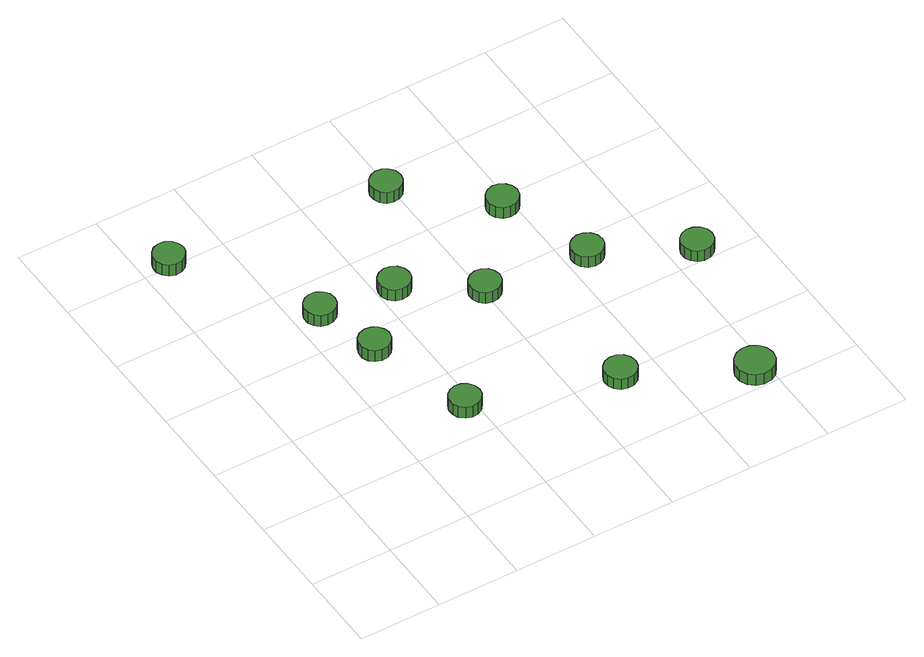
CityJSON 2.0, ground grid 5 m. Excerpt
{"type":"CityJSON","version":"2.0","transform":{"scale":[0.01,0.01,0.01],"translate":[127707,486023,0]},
"CityObjects":{
"tree1":{"type":"SolitaryVegetationObject","attributes":{"function":"something"},"geometry":[{"type":"MultiSurface","lod":"1","boundaries":[[[0,1,2,3,4,5,6,7,8,9,10,11,12,13,14]],[[15,16,17,18,19,20,21,22,23,24,25,26,27,28,29]],[[0,29,28,1]],[[1,28,27,2]],[[2,27,26,3]],[[3,26,25,4]],[[4,25,24,5]],[[5,24,23,6]],[[6,23,22,7]],[[7,22,21,8]],[[8,21,20,9]],[[9,20,19,10]],[[10,19,18,11]],[[11,18,17,12]],[[12,17,16,13]],[[13,16,15,14]],[[14,15,29,0]]]}]},
"tree2":{"type":"SolitaryVegetationObject","attributes":{"function":"something"},"geometry":[{"type":"MultiSurface","lod":"1","boundaries":[[[30,31,32,33,34,35,36,37,38,39,40,41,42,43,44]],[[45,46,47,48,49,50,51,52,53,54,55,56,57,58,59]],[[30,59,58,31]],[[31,58,57,32]],[[32,57,56,33]],[[33,56,55,34]],[[34,55,54,35]],[[35,54,53,36]],[[36,53,52,37]],[[37,52,51,38]],[[38,51,50,39]],[[39,50,49,40]],[[40,49,48,41]],[[41,48,47,42]],[[42,47,46,43]],[[43,46,45,44]],[[44,45,59,30]]]}]},
"tree3":{"type":"SolitaryVegetationObject","attributes":{"function":"something"},"geometry":[{"type":"MultiSurface","lod":"1","boundaries":[[[60,61,62,63,64,65,66,67,68,69,70,71,72,73,74]],[[75,76,77,78,79,80,81,82,83,84,85,86,87,88,89]],[[60,89,88,61]],[[61,88,87,62]],[[62,87,86,63]],[[63,86,85,64]],[[64,85,84,65]],[[65,84,83,66]],[[66,83,82,67]],[[67,82,81,68]],[[68,81,80,69]],[[69,80,79,70]],[[70,79,78,71]],[[71,78,77,72]],[[72,77,76,73]],[[73,76,75,74]],[[74,75,89,60]]]}]},
"tree4":{"type":"SolitaryVegetationObject","attributes":{"function":"something"},"geometry":[{"type":"MultiSurface","lod":"1","boundaries":[[[90,91,92,93,94,95,96,97,98,99,100,101,102,103,104]],[[105,106,107,108,109,110,111,112,113,114,115,116,117,118,119]],[[90,119,118,91]],[[91,118,117,92]],[[92,117,116,93]],[[93,116,115,94]],[[94,115,114,95]],[[95,114,113,96]],[[96,113,112,97]],[[97,112,111,98]],[[98,111,110,99]],[[99,110,109,100]],[[100,109,108,101]],[[101,108,107,102]],[[102,107,106,103]],[[103,106,105,104]],[[104,105,119,90]]]}]},
"tree5":{"type":"SolitaryVegetationObject","attributes":{"function":"something"},"geometry":[{"type":"MultiSurface","lod":"1","boundaries":[[[120,121,122,123,124,125,126,127,128,129,130,131,132,133,134]],[[135,136,137,138,139,140,141,142,143,144,145,146,147,148,149]],[[120,149,148,121]],[[121,148,147,122]],[[122,147,146,123]],[[123,146,145,124]],[[124,145,144,125]],[[125,144,143,126]],[[126,143,142,127]],[[127,142,141,128]],[[128,141,140,129]],[[129,140,139,130]],[[130,139,138,131]],[[131,138,137,132]],[[132,137,136,133]],[[133,136,135,134]],[[134,135,149,120]]]}]},
"tree6":{"type":"SolitaryVegetationObject","attributes":{"function":"something"},"geometry":[{"type":"MultiSurface","lod":"1","boundaries":[[[150,151,152,153,154,155,156,157,158,159,160,161,162,163,164]],[[165,166,167,168,169,170,171,172,173,174,175,176,177,178,179]],[[150,179,178,151]],[[151,178,177,152]],[[152,177,176,153]],[[153,176,175,154]],[[154,175,174,155]],[[155,174,173,156]],[[156,173,172,157]],[[157,172,171,158]],[[158,171,170,159]],[[159,170,169,160]],[[160,169,168,161]],[[161,168,167,162]],[[162,167,166,163]],[[163,166,165,164]],[[164,165,179,150]]]}]},
"tree7":{"type":"SolitaryVegetationObject","attributes":{"function":"something"},"geometry":[{"type":"MultiSurface","lod":"1","boundaries":[[[180,181,182,183,184,185,186,187,188,189,190,191,192,193,194]],[[195,196,197,198,199,200,201,202,203,204,205,206,207,208,209]],[[180,209,208,181]],[[181,208,207,182]],[[182,207,206,183]],[[183,206,205,184]],[[184,205,204,185]],[[185,204,203,186]],[[186,203,202,187]],[[187,202,201,188]],[[188,201,200,189]],[[189,200,199,190]],[[190,199,198,191]],[[191,198,197,192]],[[192,197,196,193]],[[193,196,195,194]],[[194,195,209,180]]]}]},
"tree8":{"type":"SolitaryVegetationObject","attributes":{"function":"something"},"geometry":[{"type":"MultiSurface","lod":"1","boundaries":[[[210,211,212,213,214,215,216,217,218,219,220,221,222,223,224]],[[225,226,227,228,229,230,231,232,233,234,235,236,237,238,239]],[[210,239,238,211]],[[211,238,237,212]],[[212,237,236,213]],[[213,236,235,214]],[[214,235,234,215]],[[215,234,233,216]],[[216,233,232,217]],[[217,232,231,218]],[[218,231,230,219]],[[219,230,229,220]],[[220,229,228,221]],[[221,228,227,222]],[[222,227,226,223]],[[223,226,225,224]],[[224,225,239,210]]]}]},
"tree9":{"type":"SolitaryVegetationObject","attributes":{"function":"something"},"geometry":[{"type":"MultiSurface","lod":"1","boundaries":[[[240,241,242,243,244,245,246,247,248,249,250,251,252,253,254]],[[255,256,257,258,259,260,261,262,263,264,265,266,267,268,269]],[[240,269,268,241]],[[241,268,267,242]],[[242,267,266,243]],[[243,266,265,244]],[[244,265,264,245]],[[245,264,263,246]],[[246,263,262,247]],[[247,262,261,248]],[[248,261,260,249]],[[249,260,259,250]],[[250,259,258,251]],[[251,258,257,252]],[[252,257,256,253]],[[253,256,255,254]],[[254,255,269,240]]]}]},
"tree10":{"type":"SolitaryVegetationObject","attributes":{"function":"something"},"geometry":[{"type":"MultiSurface","lod":"1","boundaries":[[[270,271,272,273,274,275,276,277,278,279,280,281,282,283,284]],[[285,286,287,288,289,290,291,292,293,294,295,296,297,298,299]],[[270,299,298,271]],[[271,298,297,272]],[[272,297,296,273]],[[273,296,295,274]],[[274,295,294,275]],[[275,294,293,276]],[[276,293,292,277]],[[277,292,291,278]],[[278,291,290,279]],[[279,290,289,280]],[[280,289,288,281]],[[281,288,287,282]],[[282,287,286,283]],[[283,286,285,284]],[[284,285,299,270]]]}]},
"tree11":{"type":"SolitaryVegetationObject","attributes":{"function":"something"},"geometry":[{"type":"MultiSurface","lod":"1","boundaries":[[[300,301,302,303,304,305,306,307,308,309,310,311,312,313,314]],[[315,316,317,318,319,320,321,322,323,324,325,326,327,328,329]],[[300,329,328,301]],[[301,328,327,302]],[[302,327,326,303]],[[303,326,325,304]],[[304,325,324,305]],[[305,324,323,306]],[[306,323,322,307]],[[307,322,321,308]],[[308,321,320,309]],[[309,320,319,310]],[[310,319,318,311]],[[311,318,317,312]],[[312,317,316,313]],[[313,316,315,314]],[[314,315,329,300]]]}]},
"tree12":{"type":"SolitaryVegetationObject","attributes":{"function":"something"},"geometry":[{"type":"MultiSurface","lod":"1","boundaries":[[[330,331,332,333,334,335,336,337,338,339,340,341,342,343,344]],[[345,346,347,348,349,350,351,352,353,354,355,356,357,358,359]],[[330,359,358,331]],[[331,358,357,332]],[[332,357,356,333]],[[333,356,355,334]],[[334,355,354,335]],[[335,354,353,336]],[[336,353,352,337]],[[337,352,351,338]],[[338,351,350,339]],[[339,350,349,340]],[[340,349,348,341]],[[341,348,347,342]],[[342,347,346,343]],[[343,346,345,344]],[[344,345,359,330]]]}]}
},
"vertices":[
[263,2526,92],[254,2564,92],[231,2596,92],[198,2616,92],[159,2620,92],[121,2608,92],[92,2581,92],[77,2546,92],[77,2507,92],[92,2471,92],[121,2445,92],[159,2433,92],[198,2437,92],[231,2456,92],[254,2488,92],[254,2488,11],[231,2456,11],[198,2437,11],[159,2433,11],[121,2445,11],[92,2471,11],[77,2507,11],[77,2546,11],[92,2581,11],[121,2608,11],[159,2620,11],[198,2616,11],[231,2596,11],[254,2564,11],[263,2526,11],
[1036,730,94],[1028,769,94],[1005,801,94],[971,820,94],[932,824,94],[895,812,94],[865,786,94],[850,750,94],[850,711,94],[865,675,94],[895,649,94],[932,636,94],[971,641,94],[1005,660,94],[1028,692,94],[1028,692,13],[1005,660,13],[971,641,13],[932,636,13],[895,649,13],[865,675,13],[850,711,13],[850,750,13],[865,786,13],[895,812,13],[932,824,13],[971,820,13],[1005,801,13],[1028,769,13],[1036,730,13],
[856,1366,94],[847,1404,94],[824,1436,94],[791,1455,94],[752,1459,94],[714,1447,94],[685,1421,94],[670,1385,94],[670,1346,94],[685,1310,94],[714,1284,94],[752,1272,94],[791,1276,94],[824,1296,94],[847,1327,94],[847,1327,12],[824,1296,12],[791,1276,12],[752,1272,12],[714,1284,12],[685,1310,12],[670,1346,12],[670,1385,12],[685,1421,12],[714,1447,12],[752,1459,12],[791,1455,12],[824,1436,12],[847,1404,12],[856,1366,12],
[749,1756,93],[741,1794,93],[718,1826,93],[684,1845,93],[645,1849,93],[608,1837,93],[579,1811,93],[563,1775,93],[563,1736,93],[579,1700,93],[608,1674,93],[645,1662,93],[684,1666,93],[718,1686,93],[741,1717,93],[741,1717,12],[718,1686,12],[684,1666,12],[645,1662,12],[608,1674,12],[579,1700,12],[563,1736,12],[563,1775,12],[579,1811,12],[608,1837,12],[645,1849,12],[684,1845,12],[718,1826,12],[741,1794,12],[749,1756,12],
[1199,1709,92],[1191,1747,92],[1168,1779,92],[1133,1799,92],[1094,1803,92],[1056,1791,92],[1027,1765,92],[1011,1728,92],[1011,1689,92],[1027,1653,92],[1056,1626,92],[1094,1614,92],[1133,1618,92],[1168,1638,92],[1191,1670,92],[1191,1670,12],[1168,1638,12],[1133,1618,12],[1094,1614,12],[1056,1626,12],[1027,1653,12],[1011,1689,12],[1011,1728,12],[1027,1765,12],[1056,1791,12],[1094,1803,12],[1133,1799,12],[1168,1779,12],[1191,1747,12],[1199,1709,12],
[1875,470,91],[1867,509,91],[1843,542,91],[1808,562,91],[1768,566,91],[1730,554,91],[1700,527,91],[1684,490,91],[1684,450,91],[1700,413,91],[1730,386,91],[1768,374,91],[1808,378,91],[1843,398,91],[1867,431,91],[1867,431,14],[1843,398,14],[1808,378,14],[1768,374,14],[1730,386,14],[1700,413,14],[1684,450,14],[1684,490,14],[1700,527,14],[1730,554,14],[1768,566,14],[1808,562,14],[1843,542,14],[1867,509,14],[1875,470,14],
[1606,1428,94],[1597,1467,94],[1574,1498,94],[1540,1518,94],[1501,1522,94],[1464,1510,94],[1435,1484,94],[1419,1448,94],[1419,1409,94],[1435,1373,94],[1464,1346,94],[1501,1334,94],[1540,1338,94],[1574,1358,94],[1597,1390,94],[1597,1390,13],[1574,1358,13],[1540,1338,13],[1501,1334,13],[1464,1346,13],[1435,1373,13],[1419,1409,13],[1419,1448,13],[1435,1484,13],[1464,1510,13],[1501,1522,13],[1540,1518,13],[1574,1498,13],[1597,1467,13],[1606,1428,13],
[1563,2374,93],[1555,2413,93],[1532,2444,93],[1498,2464,93],[1459,2468,93],[1422,2456,93],[1393,2430,93],[1377,2394,93],[1377,2355,93],[1393,2319,93],[1422,2293,93],[1459,2281,93],[1498,2285,93],[1532,2304,93],[1555,2336,93],[1555,2336,12],[1532,2304,12],[1498,2285,12],[1459,2281,12],[1422,2293,12],[1393,2319,12],[1377,2355,12],[1377,2394,12],[1393,2430,12],[1422,2456,12],[1459,2468,12],[1498,2464,12],[1532,2444,12],[1555,2413,12],[1563,2374,12],
[2540,121,95],[2530,169,95],[2502,208,95],[2460,232,95],[2411,237,95],[2365,222,95],[2329,190,95],[2310,146,95],[2310,97,95],[2329,53,95],[2365,21,95],[2411,6,95],[2460,11,95],[2502,35,95],[2530,74,95],[2530,74,15],[2502,35,15],[2460,11,15],[2411,6,15],[2365,21,15],[2329,53,15],[2310,97,15],[2310,146,15],[2329,190,15],[2365,222,15],[2411,237,15],[2460,232,15],[2502,208,15],[2530,169,15],[2540,121,15],
[2038,1938,93],[2030,1976,93],[2007,2008,93],[1972,2028,93],[1933,2032,93],[1896,2020,93],[1866,1993,93],[1850,1957,93],[1850,1918,93],[1866,1882,93],[1896,1856,93],[1933,1844,93],[1972,1848,93],[2007,1867,93],[2030,1899,93],[2030,1899,13],[2007,1867,13],[1972,1848,13],[1933,1844,13],[1896,1856,13],[1866,1882,13],[1850,1918,13],[1850,1957,13],[1866,1993,13],[1896,2020,13],[1933,2032,13],[1972,2028,13],[2007,2008,13],[2030,1976,13],[2038,1938,13],
[2227,1369,92],[2218,1408,92],[2195,1440,92],[2160,1460,92],[2121,1465,92],[2083,1452,92],[2053,1426,92],[2037,1389,92],[2037,1349,92],[2053,1313,92],[2083,1286,92],[2121,1274,92],[2160,1278,92],[2195,1298,92],[2218,1330,92],[2218,1330,14],[2195,1298,14],[2160,1278,14],[2121,1274,14],[2083,1286,14],[2053,1313,14],[2037,1349,14],[2037,1389,14],[2053,1426,14],[2083,1452,14],[2121,1465,14],[2160,1460,14],[2195,1440,14],[2218,1408,14],[2227,1369,14],
[2757,1088,92],[2748,1127,92],[2725,1160,92],[2690,1179,92],[2650,1184,92],[2612,1171,92],[2583,1145,92],[2567,1108,92],[2567,1068,92],[2583,1032,92],[2612,1005,92],[2650,993,92],[2690,997,92],[2725,1017,92],[2748,1049,92],[2748,1049,15],[2725,1017,15],[2690,997,15],[2650,993,15],[2612,1005,15],[2583,1032,15],[2567,1068,15],[2567,1108,15],[2583,1145,15],[2612,1171,15],[2650,1184,15],[2690,1179,15],[2725,1160,15],[2748,1127,15],[2757,1088,15]
]}
